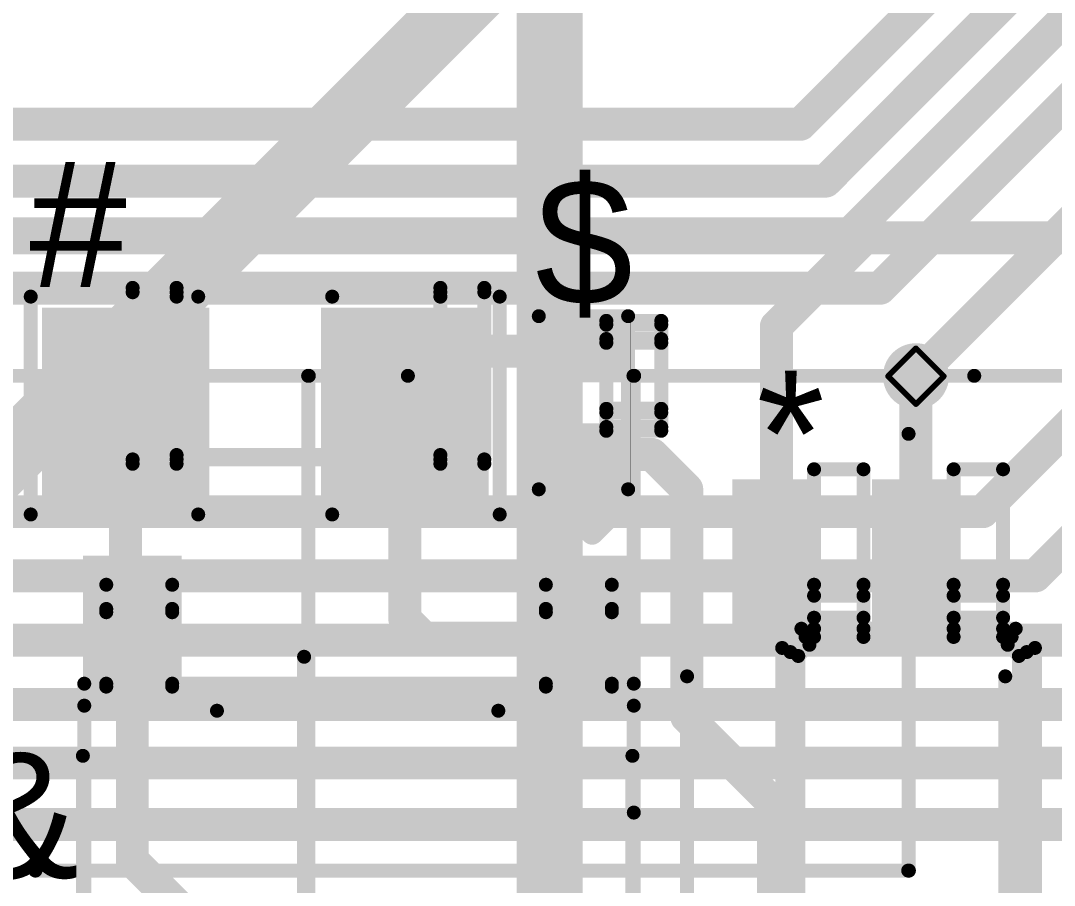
# Model space of a CAD drawing. Header units: millimetres. Extents: x -16 to 330, y -45 to 150.
# Drawn here: x 56.68 to 66.08, y 12.37 to 20.24 of the extents above; entities that cross this region are included whole.
import ezdxf

# ---------------------------------------------------------------- set-up
doc = ezdxf.new("R2010")
doc.units = ezdxf.units.MM
for name, color, linetype in [('BottomLayer', 5, 'Continuous'), ('BottomSolder', 6, 'Continuous'), ('DrillDrawing', 1, 'Continuous'), ('Mechanical13', 56, 'Continuous'), ('MidLayer1', 16, 'Continuous'), ('MidLayer2', 76, 'Continuous'), ('TopLayer', 1, 'Continuous'), ('TopOverlay', 2, 'Continuous'), ('TopPaste', 8, 'Continuous'), ('TopSolder', 216, 'Continuous'), ('ViaHoleLayer', 16, 'Continuous')]:
    doc.layers.add(name, color=color, linetype=linetype)
doc.styles.add('Arial', font='arial.ttf', dxfattribs={"height": 0.2})

# ---------------------------------------------------------------- blocks, each defined once
blk = doc.blocks.new('C___1206_42')
at = {"layer": 'TopLayer'}
for points in [[(-2.032, 0.889), (-0.508, 0.889), (-0.508, -0.889), (-2.032, -0.889)], [(0.508, 0.889), (2.032, 0.889), (2.032, -0.889), (0.508, -0.889)]]:
    blk.add_hatch(color=1, dxfattribs=at).paths.add_polyline_path(points)
at = {"layer": 'TopPaste'}
for points in [[(-2.032, 0.889), (-0.508, 0.889), (-0.508, -0.889), (-2.032, -0.889)], [(0.508, 0.889), (2.032, 0.889), (2.032, -0.889), (0.508, -0.889)]]:
    blk.add_hatch(color=8, dxfattribs=at).paths.add_polyline_path(points)
at = {"layer": 'TopSolder'}
for points in [[(-2.032, 0.889), (-0.508, 0.889), (-0.508, -0.889), (-2.032, -0.889)], [(0.508, 0.889), (2.032, 0.889), (2.032, -0.889), (0.508, -0.889)]]:
    blk.add_hatch(color=216, dxfattribs=at).paths.add_polyline_path(points)
at = {"layer": 'TopOverlay', "const_width": 0.127}
for points in [[(-2.1336, -0.9906), (-2.1336, 0.9906)], [(-2.1336, 0.9906), (-0.6096, 0.9906)], [(0.6096, 0.9906), (2.1336, 0.9906)], [(2.1336, -0.9906), (2.1336, 0.9906)], [(-2.1336, -0.9906), (-0.6096, -0.9906)], [(0.6096, -0.9906), (2.1336, -0.9906)]]:
    blk.add_lwpolyline(points, dxfattribs=at)
at = {"layer": 'TopOverlay', "const_width": 0.0635}
for points in [[(-2.16535, 0.9906, 1), (-2.10185, 0.9906, 1)], [(-2.16535, 0.9906, 1), (-2.10185, 0.9906, 1)], [(-0.64135, 0.9906, 1), (-0.57785, 0.9906, 1)], [(0.57785, 0.9906, 1), (0.64135, 0.9906, 1)], [(2.10185, 0.9906, 1), (2.16535, 0.9906, 1)], [(2.10185, 0.9906, 1), (2.16535, 0.9906, 1)], [(-2.16535, -0.9906, 1), (-2.10185, -0.9906, 1)], [(-2.16535, -0.9906, 1), (-2.10185, -0.9906, 1)], [(-0.64135, -0.9906, 1), (-0.57785, -0.9906, 1)], [(0.57785, -0.9906, 1), (0.64135, -0.9906, 1)], [(2.10185, -0.9906, 1), (2.16535, -0.9906, 1)], [(2.10185, -0.9906, 1), (2.16535, -0.9906, 1)]]:
    blk.add_lwpolyline(points, format="xyb", close=True, dxfattribs=at)
blk = doc.blocks.new('SOP_4_1_27_________B____2_6___62')
at = {"layer": 'TopLayer'}
for points in [[(-3.875, 1.035), (-2.375, 1.035), (-2.375, 0.235), (-3.875, 0.235)], [(2.375, 1.035), (3.875, 1.035), (3.875, 0.235), (2.375, 0.235)], [(2.375, 1.035), (3.875, 1.035), (3.875, 0.235), (2.375, 0.235)], [(-3.875, -0.235), (-2.375, -0.235), (-2.375, -1.035), (-3.875, -1.035)], [(2.375, -0.235), (3.875, -0.235), (3.875, -1.035), (2.375, -1.035)]]:
    blk.add_hatch(color=1, dxfattribs=at).paths.add_polyline_path(points)
at = {"layer": 'TopPaste'}
for points in [[(-3.875, 1.035), (-2.375, 1.035), (-2.375, 0.235), (-3.875, 0.235)], [(2.375, 1.035), (3.875, 1.035), (3.875, 0.235), (2.375, 0.235)], [(2.375, 1.035), (3.875, 1.035), (3.875, 0.235), (2.375, 0.235)], [(-3.875, -0.235), (-2.375, -0.235), (-2.375, -1.035), (-3.875, -1.035)], [(2.375, -0.235), (3.875, -0.235), (3.875, -1.035), (2.375, -1.035)]]:
    blk.add_hatch(color=8, dxfattribs=at).paths.add_polyline_path(points)
at = {"layer": 'TopSolder'}
for points in [[(-3.875, 1.035), (-2.375, 1.035), (-2.375, 0.235), (-3.875, 0.235)], [(2.375, 1.035), (3.875, 1.035), (3.875, 0.235), (2.375, 0.235)], [(2.375, 1.035), (3.875, 1.035), (3.875, 0.235), (2.375, 0.235)], [(-3.875, -0.235), (-2.375, -0.235), (-2.375, -1.035), (-3.875, -1.035)], [(2.375, -0.235), (3.875, -0.235), (3.875, -1.035), (2.375, -1.035)]]:
    blk.add_hatch(color=216, dxfattribs=at).paths.add_polyline_path(points)
at = {"layer": 'TopOverlay', "const_width": 0.127}
for points in [[(-1.778, 1.4478), (2.0828, 1.4478)], [(-4.1656, 0.762), (-4.1656, 0.508)], [(-4.1656, 0.762), (-4.0386, 0.635)], [(-4.0386, 0.635), (-4.1656, 0.508)], [(-1.778, -1.4478), (2.0828, -1.4478)]]:
    blk.add_lwpolyline(points, dxfattribs=at)
at = {"layer": 'TopOverlay', "const_width": 0.0635}
for points in [[(-1.8097, 1.4478, 1), (-1.7463, 1.4478, 1)], [(2.0511, 1.4478, 1), (2.1145, 1.4478, 1)], [(-4.1974, 0.762, 1), (-4.1338, 0.762, 1)], [(-4.1974, 0.762, 1), (-4.1338, 0.762, 1)], [(-4.0703, 0.635, 1), (-4.0069, 0.635, 1)], [(-4.0703, 0.635, 1), (-4.0069, 0.635, 1)], [(-4.1974, 0.508, 1), (-4.1338, 0.508, 1)], [(-4.1974, 0.508, 1), (-4.1338, 0.508, 1)], [(-1.8097, -1.4478, 1), (-1.7463, -1.4478, 1)], [(2.0511, -1.4478, 1), (2.1145, -1.4478, 1)]]:
    blk.add_lwpolyline(points, format="xyb", close=True, dxfattribs=at)
blk = doc.blocks.new('R___0402_100')
at = {"layer": 'TopLayer'}
for points in [[(-0.6985, -0.3175), (-0.6985, 0.3175), (-0.2413, 0.3175), (-0.2413, -0.3175)], [(0.2413, -0.3175), (0.2413, 0.3175), (0.6985, 0.3175), (0.6985, -0.3175)]]:
    blk.add_hatch(color=1, dxfattribs=at).paths.add_polyline_path(points)
at = {"layer": 'TopPaste'}
for points in [[(-0.6985, -0.3175), (-0.6985, 0.3175), (-0.2413, 0.3175), (-0.2413, -0.3175)], [(0.2413, -0.3175), (0.2413, 0.3175), (0.6985, 0.3175), (0.6985, -0.3175)]]:
    blk.add_hatch(color=8, dxfattribs=at).paths.add_polyline_path(points)
at = {"layer": 'TopSolder'}
for points in [[(-0.7535, -0.3725), (-0.7535, 0.3725), (-0.1863, 0.3725), (-0.1863, -0.3725)], [(0.1863, -0.3725), (0.1863, 0.3725), (0.7535, 0.3725), (0.7535, -0.3725)]]:
    blk.add_hatch(color=216, dxfattribs=at).paths.add_polyline_path(points)
at = {"layer": 'TopOverlay'}
for points, const_width in [([(-0.7874, 0.4064), (0.7874, 0.4064)], 0.127), ([(-0.7874, 0.4064), (-0.7874, -0.4064)], 0.127), ([(0.7874, 0.4064), (0.7874, -0.4064)], 0.127), ([(-0.7874, -0.4064), (0.7874, -0.4064)], 0.127), ([(-0.8128, -0.4318), (0.8128, -0.4318)], 0.00323)]:
    blk.add_lwpolyline(points, dxfattribs=dict(at, const_width=const_width))
for points, const_width in [([(-0.8191, 0.4064, 1), (-0.7556, 0.4064, 1)], 0.0635), ([(-0.8191, 0.4064, 1), (-0.7556, 0.4064, 1)], 0.0635), ([(0.7556, 0.4064, 1), (0.8191, 0.4064, 1)], 0.0635), ([(0.7556, 0.4064, 1), (0.8191, 0.4064, 1)], 0.0635), ([(-0.8191, -0.4064, 1), (-0.7556, -0.4064, 1)], 0.0635), ([(-0.8191, -0.4064, 1), (-0.7556, -0.4064, 1)], 0.0635), ([(0.7556, -0.4064, 1), (0.8191, -0.4064, 1)], 0.0635), ([(0.7556, -0.4064, 1), (0.8191, -0.4064, 1)], 0.0635), ([(-0.8136, -0.4318, 1), (-0.812, -0.4318, 1)], 0.00161), ([(0.812, -0.4318, 1), (0.8136, -0.4318, 1)], 0.00161)]:
    blk.add_lwpolyline(points, format="xyb", close=True, dxfattribs=dict(at, const_width=const_width))
blk = doc.blocks.new('ABS_184')
at = {"layer": 'TopLayer'}
for points in [[(-3.61, 2.5), (-2.11, 2.5), (-2.11, 1.6), (-3.61, 1.6)], [(2.11, 2.5), (3.61, 2.5), (3.61, 1.6), (2.11, 1.6)], [(-3.61, -1.6), (-2.11, -1.6), (-2.11, -2.5), (-3.61, -2.5)], [(2.11, -1.6), (3.61, -1.6), (3.61, -2.5), (2.11, -2.5)]]:
    blk.add_hatch(color=1, dxfattribs=at).paths.add_polyline_path(points)
at = {"layer": 'TopPaste'}
for points in [[(-3.61, 2.5), (-2.11, 2.5), (-2.11, 1.6), (-3.61, 1.6)], [(2.11, 2.5), (3.61, 2.5), (3.61, 1.6), (2.11, 1.6)], [(-3.61, -1.6), (-2.11, -1.6), (-2.11, -2.5), (-3.61, -2.5)], [(2.11, -1.6), (3.61, -1.6), (3.61, -2.5), (2.11, -2.5)]]:
    blk.add_hatch(color=8, dxfattribs=at).paths.add_polyline_path(points)
at = {"layer": 'TopSolder'}
for points in [[(-3.61, 2.5), (-2.11, 2.5), (-2.11, 1.6), (-3.61, 1.6)], [(2.11, 2.5), (3.61, 2.5), (3.61, 1.6), (2.11, 1.6)], [(-3.61, -1.6), (-2.11, -1.6), (-2.11, -2.5), (-3.61, -2.5)], [(2.11, -1.6), (3.61, -1.6), (3.61, -2.5), (2.11, -2.5)]]:
    blk.add_hatch(color=216, dxfattribs=at).paths.add_polyline_path(points)
at = {"layer": 'TopOverlay'}
for points, const_width in [([(1.79, 2.5), (-1.79, 2.5)], 0.127), ([(-3.81, 2.1336), (-3.937, 2.2606)], 0.2), ([(-3.937, 2.0066), (-3.937, 2.2606)], 0.2), ([(-3.937, 2.0066), (-3.81, 2.1336)], 0.2), ([(-2.2, -1.28), (-2.2, 1.28)], 0.127), ([(2.2, -1.28), (2.2, 1.28)], 0.127), ([(1.79, -2.5), (-1.79, -2.5)], 0.127)]:
    blk.add_lwpolyline(points, dxfattribs=dict(at, const_width=const_width))
for points, const_width in [([(-1.8217, 2.5, 1), (-1.7582, 2.5, 1)], 0.0635), ([(1.7582, 2.5, 1), (1.8217, 2.5, 1)], 0.0635), ([(-3.987, 2.2606, 1), (-3.887, 2.2606, 1)], 0.1), ([(-3.987, 2.2606, 1), (-3.887, 2.2606, 1)], 0.1), ([(-3.86, 2.1336, 1), (-3.76, 2.1336, 1)], 0.1), ([(-3.86, 2.1336, 1), (-3.76, 2.1336, 1)], 0.1), ([(-3.987, 2.0066, 1), (-3.887, 2.0066, 1)], 0.1), ([(-3.987, 2.0066, 1), (-3.887, 2.0066, 1)], 0.1), ([(-2.2318, 1.28, 1), (-2.1683, 1.28, 1)], 0.0635), ([(2.1683, 1.28, 1), (2.2318, 1.28, 1)], 0.0635), ([(-2.2318, -1.28, 1), (-2.1683, -1.28, 1)], 0.0635), ([(2.1683, -1.28, 1), (2.2318, -1.28, 1)], 0.0635), ([(-1.8217, -2.5, 1), (-1.7582, -2.5, 1)], 0.0635), ([(1.7582, -2.5, 1), (1.8217, -2.5, 1)], 0.0635)]:
    blk.add_lwpolyline(points, format="xyb", close=True, dxfattribs=dict(at, const_width=const_width))

msp = doc.modelspace()

# ---------------------------------------------------------------- hatches: boundary and pattern name
at = {"layer": 'BottomLayer'}
h = msp.add_hatch(color=5, dxfattribs=at)
edge = h.paths.add_edge_path()
edge.add_arc((64.8236, 17.0053), 0.3, 0, 360)
at = {"layer": 'BottomSolder'}
h = msp.add_hatch(color=6, dxfattribs=at)
edge = h.paths.add_edge_path()
edge.add_arc((64.8236, 17.0053), 0.15, 0, 360)
at = {"layer": 'MidLayer1'}
h = msp.add_hatch(color=16, dxfattribs=at)
edge = h.paths.add_edge_path()
edge.add_arc((64.8236, 17.0053), 0.3, 0, 360)
at = {"layer": 'MidLayer2'}
h = msp.add_hatch(color=76, dxfattribs=at)
edge = h.paths.add_edge_path()
edge.add_arc((64.8236, 17.0053), 0.3, 0, 360)
at = {"layer": 'TopLayer'}
h = msp.add_hatch(color=1, dxfattribs=at)
edge = h.paths.add_edge_path()
edge.add_arc((64.8236, 17.0053), 0.3, 0, 360)
at = {"layer": 'TopSolder'}
h = msp.add_hatch(color=216, dxfattribs=at)
edge = h.paths.add_edge_path()
edge.add_arc((64.8236, 17.0053), 0.15, 0, 360)
at = {"layer": 'ViaHoleLayer'}
h = msp.add_hatch(color=16, dxfattribs=at)
edge = h.paths.add_edge_path()
edge.add_arc((64.8236, 17.0053), 0.15, 0, 360)

# ---------------------------------------------------------------- linework, layer by layer
at = {"layer": 'BottomLayer', "const_width": 0.3}
for points in [[(63.772, 19.2966), (67.7549, 23.2795)], [(64.001, 18.7796), (68.2544, 23.033)], [(64.2245, 18.3018), (68.7832, 22.8605)], [(64.4969, 17.8054), (69.3166, 22.6251)], [(64.8236, 17.0053), (69.8246, 22.0063)], [(65.4304, 15.7734), (70.5612, 20.9042)], [(65.9095, 15.1892), (71.1708, 20.4505)], [(27.3103, 19.2966), (63.772, 19.2966)], [(36.7529, 18.7796), (64.001, 18.7796)], [(46.4351, 18.3018), (64.2245, 18.3018)], [(55.7177, 17.8054), (64.4969, 17.8054)], [(28.8036, 15.7734), (65.4304, 15.7734)], [(29.1445, 15.1892), (65.9095, 15.1892)], [(32.9692, 14.605), (66.4282, 14.605)], [(33.5026, 14.0208), (66.8307, 14.0208)], [(42.6212, 13.4874), (67.284, 13.4874)], [(43.0784, 12.9286), (67.7926, 12.9286)]]:
    msp.add_lwpolyline(points, dxfattribs=at)
at = {"layer": 'BottomLayer', "const_width": 0.15}
for points in [[(63.697, 19.2966, 1), (63.847, 19.2966, 1)], [(63.697, 19.2966, 1), (63.847, 19.2966, 1)], [(63.926, 18.7796, 1), (64.076, 18.7796, 1)], [(63.926, 18.7796, 1), (64.076, 18.7796, 1)], [(64.1495, 18.3018, 1), (64.2995, 18.3018, 1)], [(64.1495, 18.3018, 1), (64.2995, 18.3018, 1)], [(64.4219, 17.8054, 1), (64.5719, 17.8054, 1)], [(64.4219, 17.8054, 1), (64.5719, 17.8054, 1)], [(64.7486, 17.0053, 1), (64.8986, 17.0053, 1)], [(65.3554, 15.7734, 1), (65.5054, 15.7734, 1)], [(65.3554, 15.7734, 1), (65.5054, 15.7734, 1)], [(65.8345, 15.1892, 1), (65.9845, 15.1892, 1)], [(65.8345, 15.1892, 1), (65.9845, 15.1892, 1)]]:
    msp.add_lwpolyline(points, format="xyb", close=True, dxfattribs=at)
at = {"layer": 'DrillDrawing', "const_width": 0.0508}
for points in [[(64.5696, 17.0053), (64.8236, 17.2593)], [(64.8236, 17.2593), (65.0776, 17.0053)], [(64.5696, 17.0053), (64.8236, 16.7513)], [(64.8236, 16.7513), (65.0776, 17.0053)]]:
    msp.add_lwpolyline(points, dxfattribs=at)
at = {"layer": 'DrillDrawing', "const_width": 0.0254}
for points in [[(64.8109, 17.2593, 1), (64.8363, 17.2593, 1)], [(64.8109, 17.2593, 1), (64.8363, 17.2593, 1)], [(64.5569, 17.0053, 1), (64.5823, 17.0053, 1)], [(64.5569, 17.0053, 1), (64.5823, 17.0053, 1)], [(65.0649, 17.0053, 1), (65.0903, 17.0053, 1)], [(65.0649, 17.0053, 1), (65.0903, 17.0053, 1)], [(64.8109, 16.7513, 1), (64.8363, 16.7513, 1)], [(64.8109, 16.7513, 1), (64.8363, 16.7513, 1)]]:
    msp.add_lwpolyline(points, format="xyb", close=True, dxfattribs=at)
at = {"layer": 'Mechanical13', "const_width": 0.127}
for points in [[(57.6962, 17.8088), (58.0962, 17.8088)], [(57.6962, 17.7688), (57.6962, 17.8088)], [(58.0962, 17.7688), (58.0962, 17.8088)], [(60.4962, 17.8088), (60.8962, 17.8088)], [(60.4962, 17.7688), (60.4962, 17.8088)], [(60.8962, 17.7688), (60.8962, 17.8088)], [(57.6962, 17.7688), (60.8962, 17.7688)], [(57.6962, 16.2488), (57.6962, 17.7688)], [(58.0962, 16.2488), (58.0962, 17.7688)], [(58.0962, 17.7288), (60.4962, 17.7288)], [(60.4962, 16.2488), (60.4962, 17.7688)], [(60.8962, 16.2488), (60.8962, 17.7688)], [(62.0062, 17.5088), (62.5062, 17.5088)], [(62.0062, 17.4738), (62.0062, 17.5088)], [(62.0062, 17.4738), (62.5062, 17.4738)], [(62.0062, 17.3438), (62.0062, 17.4738)], [(62.5062, 17.4738), (62.5062, 17.5088)], [(62.5062, 17.3438), (62.5062, 17.4738)], [(62.0062, 17.3438), (62.5062, 17.3438)], [(62.0062, 17.3088), (62.0062, 17.3438)], [(62.5062, 17.3088), (62.5062, 17.3438)], [(62.0062, 17.3088), (62.5062, 17.3088)], [(62.0062, 16.7088), (62.0062, 17.3088)], [(62.5062, 16.7088), (62.5062, 17.3088)], [(52.2562, 17.0088), (60.201, 17.0088)], [(52.2562, 17.0088), (60.201, 17.0088)], [(55.3239, 17.0088), (59.2962, 17.0088)], [(55.3239, 17.0088), (59.2962, 17.0088)], [(59.2962, 9.0641), (59.2962, 17.0088)], [(59.2962, 9.0641), (59.2962, 17.0088)], [(62.2562, 17.0088), (70.201, 17.0088)], [(62.2562, 17.0088), (70.201, 17.0088)], [(62.2562, 13.0364), (62.2562, 17.0088)], [(62.2562, 13.0364), (62.2562, 17.0088)], [(65.3539, 17.0088), (69.3262, 17.0088)], [(65.3539, 17.0088), (69.3262, 17.0088)], [(62.0062, 16.7088), (62.5062, 16.7088)], [(62.0062, 16.6738), (62.0062, 16.7088)], [(62.5062, 16.6738), (62.5062, 16.7088)], [(62.0062, 16.6738), (62.5062, 16.6738)], [(62.0062, 16.5438), (62.0062, 16.6738)], [(62.5062, 16.5438), (62.5062, 16.6738)], [(62.0062, 16.5438), (62.5062, 16.5438)], [(62.0062, 16.5088), (62.0062, 16.5438)], [(62.0062, 16.5088), (62.5062, 16.5088)], [(62.5062, 16.5088), (62.5062, 16.5438)], [(64.7562, 12.5088), (64.7562, 16.4812)], [(64.7562, 12.5088), (64.7562, 16.4812)], [(57.6962, 16.2488), (60.8962, 16.2488)], [(57.6962, 16.2088), (57.6962, 16.2488)], [(57.6962, 16.2088), (58.0962, 16.2088)], [(58.0962, 16.2888), (60.4962, 16.2888)], [(58.0962, 16.2088), (58.0962, 16.2488)], [(60.4962, 16.2088), (60.4962, 16.2488)], [(60.4962, 16.2088), (60.8962, 16.2088)], [(60.8962, 16.2088), (60.8962, 16.2488)], [(63.8962, 16.1588), (64.3462, 16.1588)], [(63.8962, 15.1088), (63.8962, 16.1588)], [(64.3462, 15.1088), (64.3462, 16.1588)], [(65.1662, 16.1588), (65.6162, 16.1588)], [(65.1662, 15.1088), (65.1662, 16.1588)], [(65.6162, 15.1088), (65.6162, 16.1588)], [(57.4562, 15.1088), (58.0562, 15.1088)], [(57.4562, 14.1821), (57.4562, 15.1088)], [(58.0562, 14.1821), (58.0562, 15.1088)], [(61.4562, 15.1088), (62.0562, 15.1088)], [(61.4562, 14.1821), (61.4562, 15.1088)], [(62.0562, 14.1821), (62.0562, 15.1088)], [(63.8962, 15.1088), (64.3462, 15.1088)], [(63.8962, 15.0088), (63.8962, 15.1088)], [(64.3462, 15.0088), (64.3462, 15.1088)], [(65.1662, 15.1088), (65.6162, 15.1088)], [(65.1662, 15.0088), (65.1662, 15.1088)], [(65.6162, 15.0088), (65.6162, 15.1088)], [(63.8962, 15.0088), (64.3462, 15.0088)], [(63.8962, 14.8088), (63.8962, 15.0088)], [(64.3462, 14.8088), (64.3462, 15.0088)], [(65.1662, 15.0088), (65.6162, 15.0088)], [(65.1662, 14.8088), (65.1662, 15.0088)], [(65.6162, 14.8088), (65.6162, 15.0088)], [(57.4562, 14.8888), (58.0562, 14.8888)], [(57.4562, 14.8588), (58.0562, 14.8588)], [(61.4562, 14.8888), (62.0562, 14.8888)], [(61.4562, 14.8588), (62.0562, 14.8588)], [(63.8962, 14.8088), (64.3462, 14.8088)], [(63.8962, 14.6338), (63.8962, 14.8088)], [(64.3462, 14.6338), (64.3462, 14.8088)], [(65.1662, 14.8088), (65.6162, 14.8088)], [(65.1662, 14.6338), (65.1662, 14.8088)], [(65.6162, 14.6338), (65.6162, 14.8088)], [(63.6062, 14.5338), (63.7812, 14.7088)], [(63.7812, 14.7088), (63.8962, 14.7088)], [(63.7812, 14.7088), (63.8544, 14.5625)], [(64.3462, 14.7088), (65.1662, 14.7088)], [(65.6162, 14.7088), (65.7312, 14.7088)], [(65.6581, 14.5625), (65.7312, 14.7088)], [(65.7312, 14.7088), (65.9062, 14.5338)], [(63.6812, 14.4963), (63.8187, 14.6338)], [(63.8187, 14.6338), (65.6937, 14.6338)], [(65.6937, 14.6338), (65.8312, 14.4963)], [(63.6062, 14.5338), (63.7525, 14.4607)], [(63.6062, 10.4838), (63.6062, 14.5338)], [(63.7525, 14.4607), (63.8544, 14.5625)], [(63.8544, 14.5625), (65.6581, 14.5625)], [(65.6581, 14.5625), (65.76, 14.4607)], [(65.76, 14.4607), (65.9062, 14.5338)], [(65.9062, 10.4838), (65.9062, 14.5338)], [(59.2562, 6.5088), (59.2562, 14.4535)], [(59.2562, 6.5088), (59.2562, 14.4535)], [(63.6812, 10.5213), (63.6812, 14.4963)], [(63.7525, 10.5569), (63.7525, 14.4607)], [(65.76, 10.5569), (65.76, 14.4607)], [(65.8312, 10.5213), (65.8312, 14.4963)], [(57.2562, 14.2088), (57.4562, 14.2088)], [(57.2562, 9.8088), (57.2562, 14.2088)], [(57.4562, 14.1821), (58.0562, 14.1821)], [(58.0562, 14.2088), (61.4562, 14.2088)], [(61.4562, 14.1821), (62.0562, 14.1821)], [(62.0562, 14.2088), (62.2562, 14.2088)], [(62.2562, 9.8088), (62.2562, 14.2088)], [(57.2562, 14.0088), (62.2562, 14.0088)], [(56.8115, 12.5088), (64.7562, 12.5088)], [(56.8115, 12.5088), (64.7562, 12.5088)]]:
    msp.add_lwpolyline(points, dxfattribs=at)
at = {"layer": 'Mechanical13'}
for points, const_width in [([(57.6645, 17.8088, 1), (57.728, 17.8088, 1)], 0.0635), ([(57.6645, 17.8088, 1), (57.728, 17.8088, 1)], 0.0635), ([(58.0645, 17.8088, 1), (58.128, 17.8088, 1)], 0.0635), ([(58.0645, 17.8088, 1), (58.128, 17.8088, 1)], 0.0635), ([(60.4645, 17.8088, 1), (60.528, 17.8088, 1)], 0.0635), ([(60.4645, 17.8088, 1), (60.528, 17.8088, 1)], 0.0635), ([(60.8645, 17.8088, 1), (60.928, 17.8088, 1)], 0.0635), ([(60.8645, 17.8088, 1), (60.928, 17.8088, 1)], 0.0635), ([(57.6645, 17.7688, 1), (57.728, 17.7688, 1)], 0.0635), ([(57.6645, 17.7688, 1), (57.728, 17.7688, 1)], 0.0635), ([(57.6645, 17.7688, 1), (57.728, 17.7688, 1)], 0.0635), ([(58.0645, 17.7688, 1), (58.128, 17.7688, 1)], 0.0635), ([(58.0645, 17.7688, 1), (58.128, 17.7688, 1)], 0.0635), ([(58.0645, 17.7288, 1), (58.128, 17.7288, 1)], 0.0635), ([(60.4645, 17.7688, 1), (60.528, 17.7688, 1)], 0.0635), ([(60.4645, 17.7688, 1), (60.528, 17.7688, 1)], 0.0635), ([(60.4645, 17.7288, 1), (60.528, 17.7288, 1)], 0.0635), ([(60.8645, 17.7688, 1), (60.928, 17.7688, 1)], 0.0635), ([(60.8645, 17.7688, 1), (60.928, 17.7688, 1)], 0.0635), ([(60.8645, 17.7688, 1), (60.928, 17.7688, 1)], 0.0635), ([(61.9745, 17.5088, 1), (62.038, 17.5088, 1)], 0.0635), ([(61.9745, 17.5088, 1), (62.038, 17.5088, 1)], 0.0635), ([(61.9745, 17.4738, 1), (62.038, 17.4738, 1)], 0.0635), ([(61.9745, 17.4738, 1), (62.038, 17.4738, 1)], 0.0635), ([(61.9745, 17.4738, 1), (62.038, 17.4738, 1)], 0.0635), ([(62.4745, 17.5088, 1), (62.538, 17.5088, 1)], 0.0635), ([(62.4745, 17.5088, 1), (62.538, 17.5088, 1)], 0.0635), ([(62.4745, 17.4738, 1), (62.538, 17.4738, 1)], 0.0635), ([(62.4745, 17.4738, 1), (62.538, 17.4738, 1)], 0.0635), ([(62.4745, 17.4738, 1), (62.538, 17.4738, 1)], 0.0635), ([(61.9745, 17.3438, 1), (62.038, 17.3438, 1)], 0.0635), ([(61.9745, 17.3438, 1), (62.038, 17.3438, 1)], 0.0635), ([(61.9745, 17.3438, 1), (62.038, 17.3438, 1)], 0.0635), ([(62.4745, 17.3438, 1), (62.538, 17.3438, 1)], 0.0635), ([(62.4745, 17.3438, 1), (62.538, 17.3438, 1)], 0.0635), ([(62.4745, 17.3438, 1), (62.538, 17.3438, 1)], 0.0635), ([(61.9745, 17.3088, 1), (62.038, 17.3088, 1)], 0.0635), ([(61.9745, 17.3088, 1), (62.038, 17.3088, 1)], 0.0635), ([(61.9745, 17.3088, 1), (62.038, 17.3088, 1)], 0.0635), ([(62.4745, 17.3088, 1), (62.538, 17.3088, 1)], 0.0635), ([(62.4745, 17.3088, 1), (62.538, 17.3088, 1)], 0.0635), ([(62.4745, 17.3088, 1), (62.538, 17.3088, 1)], 0.0635), ([(59.2994, 17.0088, 1), (59.2931, 17.0088, 1)], 0.127), ([(59.2994, 17.0088, 1), (59.2931, 17.0088, 1)], 0.127), ([(59.2613, 17.0088, 1), (59.3248, 17.0088, 1)], 0.0635), ([(59.2613, 17.0088, 1), (59.3248, 17.0088, 1)], 0.0635), ([(59.2645, 17.0088, 1), (59.328, 17.0088, 1)], 0.0635), ([(59.2645, 17.0088, 1), (59.328, 17.0088, 1)], 0.0635), ([(59.2645, 17.0088, 1), (59.328, 17.0088, 1)], 0.0635), ([(59.2645, 17.0088, 1), (59.328, 17.0088, 1)], 0.0635), ([(59.2677, 17.0088, 1), (59.3312, 17.0088, 1)], 0.0635), ([(59.2677, 17.0088, 1), (59.3312, 17.0088, 1)], 0.0635), ([(60.1692, 17.0088, 1), (60.2327, 17.0088, 1)], 0.0635), ([(60.1692, 17.0088, 1), (60.2327, 17.0088, 1)], 0.0635), ([(62.2594, 17.0088, 1), (62.2531, 17.0088, 1)], 0.127), ([(62.2594, 17.0088, 1), (62.2531, 17.0088, 1)], 0.127), ([(62.2213, 17.0088, 1), (62.2848, 17.0088, 1)], 0.0635), ([(62.2213, 17.0088, 1), (62.2848, 17.0088, 1)], 0.0635), ([(62.2245, 17.0088, 1), (62.288, 17.0088, 1)], 0.0635), ([(62.2245, 17.0088, 1), (62.288, 17.0088, 1)], 0.0635), ([(62.2245, 17.0088, 1), (62.288, 17.0088, 1)], 0.0635), ([(62.2245, 17.0088, 1), (62.288, 17.0088, 1)], 0.0635), ([(62.2277, 17.0088, 1), (62.2912, 17.0088, 1)], 0.0635), ([(62.2277, 17.0088, 1), (62.2912, 17.0088, 1)], 0.0635), ([(65.3221, 17.0088, 1), (65.3856, 17.0088, 1)], 0.0635), ([(65.3221, 17.0088, 1), (65.3856, 17.0088, 1)], 0.0635), ([(61.9745, 16.7088, 1), (62.038, 16.7088, 1)], 0.0635), ([(61.9745, 16.7088, 1), (62.038, 16.7088, 1)], 0.0635), ([(61.9745, 16.7088, 1), (62.038, 16.7088, 1)], 0.0635), ([(62.4745, 16.7088, 1), (62.538, 16.7088, 1)], 0.0635), ([(62.4745, 16.7088, 1), (62.538, 16.7088, 1)], 0.0635), ([(62.4745, 16.7088, 1), (62.538, 16.7088, 1)], 0.0635), ([(61.9745, 16.6738, 1), (62.038, 16.6738, 1)], 0.0635), ([(61.9745, 16.6738, 1), (62.038, 16.6738, 1)], 0.0635), ([(61.9745, 16.6738, 1), (62.038, 16.6738, 1)], 0.0635), ([(62.4745, 16.6738, 1), (62.538, 16.6738, 1)], 0.0635), ([(62.4745, 16.6738, 1), (62.538, 16.6738, 1)], 0.0635), ([(62.4745, 16.6738, 1), (62.538, 16.6738, 1)], 0.0635), ([(61.9745, 16.5438, 1), (62.038, 16.5438, 1)], 0.0635), ([(61.9745, 16.5438, 1), (62.038, 16.5438, 1)], 0.0635), ([(61.9745, 16.5438, 1), (62.038, 16.5438, 1)], 0.0635), ([(61.9745, 16.5088, 1), (62.038, 16.5088, 1)], 0.0635), ([(61.9745, 16.5088, 1), (62.038, 16.5088, 1)], 0.0635), ([(62.4745, 16.5438, 1), (62.538, 16.5438, 1)], 0.0635), ([(62.4745, 16.5438, 1), (62.538, 16.5438, 1)], 0.0635), ([(62.4745, 16.5438, 1), (62.538, 16.5438, 1)], 0.0635), ([(62.4745, 16.5088, 1), (62.538, 16.5088, 1)], 0.0635), ([(62.4745, 16.5088, 1), (62.538, 16.5088, 1)], 0.0635), ([(64.7245, 16.4812, 1), (64.788, 16.4812, 1)], 0.0635), ([(64.7245, 16.4812, 1), (64.788, 16.4812, 1)], 0.0635), ([(57.6645, 16.2488, 1), (57.728, 16.2488, 1)], 0.0635), ([(57.6645, 16.2488, 1), (57.728, 16.2488, 1)], 0.0635), ([(57.6645, 16.2488, 1), (57.728, 16.2488, 1)], 0.0635), ([(57.6645, 16.2088, 1), (57.728, 16.2088, 1)], 0.0635), ([(57.6645, 16.2088, 1), (57.728, 16.2088, 1)], 0.0635), ([(58.0645, 16.2888, 1), (58.128, 16.2888, 1)], 0.0635), ([(58.0645, 16.2488, 1), (58.128, 16.2488, 1)], 0.0635), ([(58.0645, 16.2488, 1), (58.128, 16.2488, 1)], 0.0635), ([(58.0645, 16.2088, 1), (58.128, 16.2088, 1)], 0.0635), ([(58.0645, 16.2088, 1), (58.128, 16.2088, 1)], 0.0635), ([(60.4645, 16.2888, 1), (60.528, 16.2888, 1)], 0.0635), ([(60.4645, 16.2488, 1), (60.528, 16.2488, 1)], 0.0635), ([(60.4645, 16.2488, 1), (60.528, 16.2488, 1)], 0.0635), ([(60.4645, 16.2088, 1), (60.528, 16.2088, 1)], 0.0635), ([(60.4645, 16.2088, 1), (60.528, 16.2088, 1)], 0.0635), ([(60.8645, 16.2488, 1), (60.928, 16.2488, 1)], 0.0635), ([(60.8645, 16.2488, 1), (60.928, 16.2488, 1)], 0.0635), ([(60.8645, 16.2488, 1), (60.928, 16.2488, 1)], 0.0635), ([(60.8645, 16.2088, 1), (60.928, 16.2088, 1)], 0.0635), ([(60.8645, 16.2088, 1), (60.928, 16.2088, 1)], 0.0635), ([(63.8645, 16.1588, 1), (63.928, 16.1588, 1)], 0.0635), ([(63.8645, 16.1588, 1), (63.928, 16.1588, 1)], 0.0635), ([(64.3145, 16.1588, 1), (64.378, 16.1588, 1)], 0.0635), ([(64.3145, 16.1588, 1), (64.378, 16.1588, 1)], 0.0635), ([(65.1345, 16.1588, 1), (65.198, 16.1588, 1)], 0.0635), ([(65.1345, 16.1588, 1), (65.198, 16.1588, 1)], 0.0635), ([(65.5845, 16.1588, 1), (65.648, 16.1588, 1)], 0.0635), ([(65.5845, 16.1588, 1), (65.648, 16.1588, 1)], 0.0635), ([(57.4245, 15.1088, 1), (57.488, 15.1088, 1)], 0.0635), ([(57.4245, 15.1088, 1), (57.488, 15.1088, 1)], 0.0635), ([(58.0245, 15.1088, 1), (58.088, 15.1088, 1)], 0.0635), ([(58.0245, 15.1088, 1), (58.088, 15.1088, 1)], 0.0635), ([(61.4245, 15.1088, 1), (61.488, 15.1088, 1)], 0.0635), ([(61.4245, 15.1088, 1), (61.488, 15.1088, 1)], 0.0635), ([(62.0245, 15.1088, 1), (62.088, 15.1088, 1)], 0.0635), ([(62.0245, 15.1088, 1), (62.088, 15.1088, 1)], 0.0635), ([(63.8645, 15.1088, 1), (63.928, 15.1088, 1)], 0.0635), ([(63.8645, 15.1088, 1), (63.928, 15.1088, 1)], 0.0635), ([(63.8645, 15.1088, 1), (63.928, 15.1088, 1)], 0.0635), ([(64.3145, 15.1088, 1), (64.378, 15.1088, 1)], 0.0635), ([(64.3145, 15.1088, 1), (64.378, 15.1088, 1)], 0.0635), ([(64.3145, 15.1088, 1), (64.378, 15.1088, 1)], 0.0635), ([(65.1345, 15.1088, 1), (65.198, 15.1088, 1)], 0.0635), ([(65.1345, 15.1088, 1), (65.198, 15.1088, 1)], 0.0635), ([(65.1345, 15.1088, 1), (65.198, 15.1088, 1)], 0.0635), ([(65.5845, 15.1088, 1), (65.648, 15.1088, 1)], 0.0635), ([(65.5845, 15.1088, 1), (65.648, 15.1088, 1)], 0.0635), ([(65.5845, 15.1088, 1), (65.648, 15.1088, 1)], 0.0635), ([(63.8645, 15.0088, 1), (63.928, 15.0088, 1)], 0.0635), ([(63.8645, 15.0088, 1), (63.928, 15.0088, 1)], 0.0635), ([(63.8645, 15.0088, 1), (63.928, 15.0088, 1)], 0.0635), ([(64.3145, 15.0088, 1), (64.378, 15.0088, 1)], 0.0635), ([(64.3145, 15.0088, 1), (64.378, 15.0088, 1)], 0.0635), ([(64.3145, 15.0088, 1), (64.378, 15.0088, 1)], 0.0635), ([(65.1345, 15.0088, 1), (65.198, 15.0088, 1)], 0.0635), ([(65.1345, 15.0088, 1), (65.198, 15.0088, 1)], 0.0635), ([(65.1345, 15.0088, 1), (65.198, 15.0088, 1)], 0.0635), ([(65.5845, 15.0088, 1), (65.648, 15.0088, 1)], 0.0635), ([(65.5845, 15.0088, 1), (65.648, 15.0088, 1)], 0.0635), ([(65.5845, 15.0088, 1), (65.648, 15.0088, 1)], 0.0635), ([(57.4245, 14.8888, 1), (57.488, 14.8888, 1)], 0.0635), ([(57.4245, 14.8588, 1), (57.488, 14.8588, 1)], 0.0635), ([(58.0245, 14.8888, 1), (58.088, 14.8888, 1)], 0.0635), ([(58.0245, 14.8588, 1), (58.088, 14.8588, 1)], 0.0635), ([(61.4245, 14.8888, 1), (61.488, 14.8888, 1)], 0.0635), ([(61.4245, 14.8588, 1), (61.488, 14.8588, 1)], 0.0635), ([(62.0245, 14.8888, 1), (62.088, 14.8888, 1)], 0.0635), ([(62.0245, 14.8588, 1), (62.088, 14.8588, 1)], 0.0635), ([(63.8645, 14.8088, 1), (63.928, 14.8088, 1)], 0.0635), ([(63.8645, 14.8088, 1), (63.928, 14.8088, 1)], 0.0635), ([(63.8645, 14.8088, 1), (63.928, 14.8088, 1)], 0.0635), ([(64.3145, 14.8088, 1), (64.378, 14.8088, 1)], 0.0635), ([(64.3145, 14.8088, 1), (64.378, 14.8088, 1)], 0.0635), ([(64.3145, 14.8088, 1), (64.378, 14.8088, 1)], 0.0635), ([(65.1345, 14.8088, 1), (65.198, 14.8088, 1)], 0.0635), ([(65.1345, 14.8088, 1), (65.198, 14.8088, 1)], 0.0635), ([(65.1345, 14.8088, 1), (65.198, 14.8088, 1)], 0.0635), ([(65.5845, 14.8088, 1), (65.648, 14.8088, 1)], 0.0635), ([(65.5845, 14.8088, 1), (65.648, 14.8088, 1)], 0.0635), ([(65.5845, 14.8088, 1), (65.648, 14.8088, 1)], 0.0635), ([(63.7495, 14.7088, 1), (63.813, 14.7088, 1)], 0.0635), ([(63.7495, 14.7088, 1), (63.813, 14.7088, 1)], 0.0635), ([(63.7495, 14.7088, 1), (63.813, 14.7088, 1)], 0.0635), ([(63.8645, 14.7088, 1), (63.928, 14.7088, 1)], 0.0635), ([(64.3145, 14.7088, 1), (64.378, 14.7088, 1)], 0.0635), ([(65.1345, 14.7088, 1), (65.198, 14.7088, 1)], 0.0635), ([(65.5845, 14.7088, 1), (65.648, 14.7088, 1)], 0.0635), ([(65.6995, 14.7088, 1), (65.763, 14.7088, 1)], 0.0635), ([(65.6995, 14.7088, 1), (65.763, 14.7088, 1)], 0.0635), ([(65.6995, 14.7088, 1), (65.763, 14.7088, 1)], 0.0635), ([(63.787, 14.6338, 1), (63.8505, 14.6338, 1)], 0.0635), ([(63.787, 14.6338, 1), (63.8505, 14.6338, 1)], 0.0635), ([(63.8645, 14.6338, 1), (63.928, 14.6338, 1)], 0.0635), ([(64.3145, 14.6338, 1), (64.378, 14.6338, 1)], 0.0635), ([(65.1345, 14.6338, 1), (65.198, 14.6338, 1)], 0.0635), ([(65.5845, 14.6338, 1), (65.648, 14.6338, 1)], 0.0635), ([(65.662, 14.6338, 1), (65.7255, 14.6338, 1)], 0.0635), ([(65.662, 14.6338, 1), (65.7255, 14.6338, 1)], 0.0635), ([(63.5745, 14.5338, 1), (63.638, 14.5338, 1)], 0.0635), ([(63.5745, 14.5338, 1), (63.638, 14.5338, 1)], 0.0635), ([(63.5745, 14.5338, 1), (63.638, 14.5338, 1)], 0.0635), ([(63.8226, 14.5625, 1), (63.8861, 14.5625, 1)], 0.0635), ([(63.8226, 14.5625, 1), (63.8861, 14.5625, 1)], 0.0635), ([(63.8226, 14.5625, 1), (63.8861, 14.5625, 1)], 0.0635), ([(65.6264, 14.5625, 1), (65.6899, 14.5625, 1)], 0.0635), ([(65.6264, 14.5625, 1), (65.6899, 14.5625, 1)], 0.0635), ([(65.6264, 14.5625, 1), (65.6899, 14.5625, 1)], 0.0635), ([(65.8745, 14.5338, 1), (65.938, 14.5338, 1)], 0.0635), ([(65.8745, 14.5338, 1), (65.938, 14.5338, 1)], 0.0635), ([(65.8745, 14.5338, 1), (65.938, 14.5338, 1)], 0.0635), ([(59.2245, 14.4535, 1), (59.288, 14.4535, 1)], 0.0635), ([(59.2245, 14.4535, 1), (59.288, 14.4535, 1)], 0.0635), ([(63.6495, 14.4963, 1), (63.713, 14.4963, 1)], 0.0635), ([(63.6495, 14.4963, 1), (63.713, 14.4963, 1)], 0.0635), ([(63.7208, 14.4607, 1), (63.7843, 14.4607, 1)], 0.0635), ([(63.7208, 14.4607, 1), (63.7843, 14.4607, 1)], 0.0635), ([(63.7208, 14.4607, 1), (63.7843, 14.4607, 1)], 0.0635), ([(65.7282, 14.4607, 1), (65.7917, 14.4607, 1)], 0.0635), ([(65.7282, 14.4607, 1), (65.7917, 14.4607, 1)], 0.0635), ([(65.7282, 14.4607, 1), (65.7917, 14.4607, 1)], 0.0635), ([(65.7995, 14.4963, 1), (65.863, 14.4963, 1)], 0.0635), ([(65.7995, 14.4963, 1), (65.863, 14.4963, 1)], 0.0635), ([(57.2245, 14.2088, 1), (57.288, 14.2088, 1)], 0.0635), ([(57.2245, 14.2088, 1), (57.288, 14.2088, 1)], 0.0635), ([(57.4245, 14.2088, 1), (57.488, 14.2088, 1)], 0.0635), ([(57.4245, 14.1821, 1), (57.488, 14.1821, 1)], 0.0635), ([(57.4245, 14.1821, 1), (57.488, 14.1821, 1)], 0.0635), ([(58.0245, 14.2088, 1), (58.088, 14.2088, 1)], 0.0635), ([(58.0245, 14.1821, 1), (58.088, 14.1821, 1)], 0.0635), ([(58.0245, 14.1821, 1), (58.088, 14.1821, 1)], 0.0635), ([(61.4245, 14.2088, 1), (61.488, 14.2088, 1)], 0.0635), ([(61.4245, 14.1821, 1), (61.488, 14.1821, 1)], 0.0635), ([(61.4245, 14.1821, 1), (61.488, 14.1821, 1)], 0.0635), ([(62.0245, 14.2088, 1), (62.088, 14.2088, 1)], 0.0635), ([(62.0245, 14.1821, 1), (62.088, 14.1821, 1)], 0.0635), ([(62.0245, 14.1821, 1), (62.088, 14.1821, 1)], 0.0635), ([(62.2245, 14.2088, 1), (62.288, 14.2088, 1)], 0.0635), ([(62.2245, 14.2088, 1), (62.288, 14.2088, 1)], 0.0635), ([(57.2245, 14.0088, 1), (57.288, 14.0088, 1)], 0.0635), ([(62.2245, 14.0088, 1), (62.288, 14.0088, 1)], 0.0635), ([(62.2245, 13.0364, 1), (62.288, 13.0364, 1)], 0.0635), ([(62.2245, 13.0364, 1), (62.288, 13.0364, 1)], 0.0635), ([(56.7798, 12.5088, 1), (56.8433, 12.5088, 1)], 0.0635), ([(56.7798, 12.5088, 1), (56.8433, 12.5088, 1)], 0.0635), ([(64.7594, 12.5088, 1), (64.7531, 12.5088, 1)], 0.127), ([(64.7594, 12.5088, 1), (64.7531, 12.5088, 1)], 0.127), ([(64.7213, 12.5088, 1), (64.7848, 12.5088, 1)], 0.0635), ([(64.7213, 12.5088, 1), (64.7848, 12.5088, 1)], 0.0635), ([(64.7245, 12.5088, 1), (64.788, 12.5088, 1)], 0.0635), ([(64.7245, 12.5088, 1), (64.788, 12.5088, 1)], 0.0635), ([(64.7245, 12.5088, 1), (64.788, 12.5088, 1)], 0.0635), ([(64.7245, 12.5088, 1), (64.788, 12.5088, 1)], 0.0635), ([(64.7277, 12.5088, 1), (64.7912, 12.5088, 1)], 0.0635), ([(64.7277, 12.5088, 1), (64.7912, 12.5088, 1)], 0.0635)]:
    msp.add_lwpolyline(points, format="xyb", close=True, dxfattribs=dict(at, const_width=const_width))
at = {"layer": 'MidLayer1', "const_width": 0.6}
msp.add_lwpolyline([(54.1274, 13.8252), (63.8048, 23.5026)], dxfattribs=at)
at = {"layer": 'MidLayer2', "const_width": 0.6}
msp.add_lwpolyline([(61.4906, 10.7831), (61.4906, 41.1885)], dxfattribs=at)
at = {"layer": 'TopLayer', "const_width": 0.3}
for points in [[(54.5176, 18.2636), (63.965, 18.2636)], [(63.5536, 17.4593), (64.3579, 18.2636)], [(63.965, 18.2636), (64.3579, 18.2636)], [(64.3579, 18.2636), (73.744, 18.2636)], [(63.5536, 15.3178), (63.5536, 17.4593)], [(60.1726, 16.7386), (60.6679, 17.2339)], [(60.6679, 17.2339), (61.7728, 17.2339)], [(64.8236, 15.3178), (64.8236, 17.0053)], [(57.6326, 14.6839), (57.6326, 16.7386)], [(60.1726, 14.7985), (60.1726, 16.7386)], [(61.7728, 16.2941), (61.7982, 16.2941)], [(61.7982, 16.2941), (62.4205, 16.2941)], [(62.4205, 16.2941), (62.738, 15.9766)], [(62.738, 13.9082), (62.738, 15.9766)], [(63.5536, 14.7718), (63.5536, 15.3178)], [(60.1726, 14.7985), (60.3483, 14.6228)], [(57.6326, 14.6839), (57.6936, 14.6228)], [(57.6936, 12.6011), (57.6936, 14.6228)], [(60.3483, 14.6228), (61.7936, 14.6228)], [(62.738, 13.9082), (63.5282, 13.118)], [(63.5282, 9.0678), (63.5282, 13.118)], [(57.6936, 12.6011), (58.2811, 12.0136)]]:
    msp.add_lwpolyline(points, dxfattribs=at)
at = {"layer": 'TopLayer', "const_width": 0.15}
for points in [[(63.89, 18.2636, 1), (64.04, 18.2636, 1)], [(63.89, 18.2636, 1), (64.04, 18.2636, 1)], [(64.2829, 18.2636, 1), (64.4329, 18.2636, 1)], [(64.2829, 18.2636, 1), (64.4329, 18.2636, 1)], [(64.2829, 18.2636, 1), (64.4329, 18.2636, 1)], [(63.4786, 17.4593, 1), (63.6286, 17.4593, 1)], [(63.4786, 17.4593, 1), (63.6286, 17.4593, 1)], [(60.5929, 17.2339, 1), (60.7429, 17.2339, 1)], [(60.5929, 17.2339, 1), (60.7429, 17.2339, 1)], [(61.6978, 17.2339, 1), (61.8478, 17.2339, 1)], [(64.7486, 17.0053, 1), (64.8986, 17.0053, 1)], [(57.5576, 16.7386, 1), (57.7076, 16.7386, 1)], [(60.0976, 16.7386, 1), (60.2476, 16.7386, 1)], [(60.0976, 16.7386, 1), (60.2476, 16.7386, 1)], [(61.6978, 16.2941, 1), (61.8478, 16.2941, 1)], [(61.7232, 16.2941, 1), (61.8732, 16.2941, 1)], [(61.7232, 16.2941, 1), (61.8732, 16.2941, 1)], [(62.3455, 16.2941, 1), (62.4955, 16.2941, 1)], [(62.3455, 16.2941, 1), (62.4955, 16.2941, 1)], [(62.663, 15.9766, 1), (62.813, 15.9766, 1)], [(62.663, 15.9766, 1), (62.813, 15.9766, 1)], [(63.4786, 15.3178, 1), (63.6286, 15.3178, 1)], [(63.4786, 15.3178, 1), (63.6286, 15.3178, 1)], [(64.7486, 15.3178, 1), (64.8986, 15.3178, 1)], [(60.0976, 14.7985, 1), (60.2476, 14.7985, 1)], [(60.0976, 14.7985, 1), (60.2476, 14.7985, 1)], [(63.4786, 14.7718, 1), (63.6286, 14.7718, 1)], [(57.5576, 14.6839, 1), (57.7076, 14.6839, 1)], [(57.5576, 14.6839, 1), (57.7076, 14.6839, 1)], [(57.6186, 14.6228, 1), (57.7686, 14.6228, 1)], [(57.6186, 14.6228, 1), (57.7686, 14.6228, 1)], [(60.2733, 14.6228, 1), (60.4233, 14.6228, 1)], [(60.2733, 14.6228, 1), (60.4233, 14.6228, 1)], [(61.7186, 14.6228, 1), (61.8686, 14.6228, 1)], [(62.663, 13.9082, 1), (62.813, 13.9082, 1)], [(62.663, 13.9082, 1), (62.813, 13.9082, 1)], [(63.4532, 13.118, 1), (63.6032, 13.118, 1)], [(63.4532, 13.118, 1), (63.6032, 13.118, 1)], [(57.6186, 12.6011, 1), (57.7686, 12.6011, 1)], [(57.6186, 12.6011, 1), (57.7686, 12.6011, 1)]]:
    msp.add_lwpolyline(points, format="xyb", close=True, dxfattribs=at)

# ---------------------------------------------------------------- block references
msp.add_blockref('C___1206_42', (58.9026, 16.7386))
for name, p, rotation in [('R___0402_100', (61.7982, 16.764), 90), ('SOP_4_1_27_________B____2_6___62', (64.1886, 12.1928), 90), ('ABS_184', (59.7436, 11.7628), 270)]:
    msp.add_blockref(name, p, dxfattribs=dict(rotation=rotation))

# ---------------------------------------------------------------- texts
at = {"layer": 'TopOverlay', "style": 'Arial'}
for s, p in [('#', (56.7563, 17.8177)), ('$', (61.36, 17.654)), ('*', (63.373, 15.9121)), ('&', (56.1435, 12.4396))]:
    msp.add_text(s, height=1.143, dxfattribs=at).set_placement(p)

doc.saveas('drawing.dxf')
